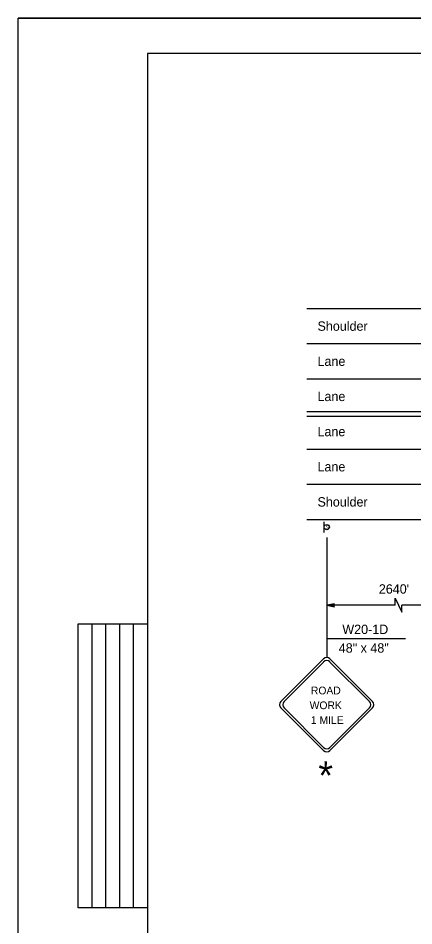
# Model space of a CAD drawing. Extents: x 499945 to 500993, y 499985 to 500645.
# Drawn here: x 499944.8 to 500113.8, y 500258 to 500645 of the extents above; entities that cross this region are included whole.
import ezdxf

# ---------------------------------------------------------------- set-up
doc = ezdxf.new("R2010")
doc.units = 0
for name, color, linetype in [('1', 7, 'Continuous'), ('24', 7, 'Continuous'), ('41', 7, 'Continuous'), ('5', 7, 'Continuous'), ('56', 7, 'Continuous'), ('60', 7, 'Continuous')]:
    doc.layers.add(name, color=color, linetype=linetype)

msp = doc.modelspace()

# ---------------------------------------------------------------- linework, layer by layer
at = {"layer": '1'}
for p, q in [((500993, 500645), (499944.83, 500645)), ((500000, 500630), (500000, 500000)), ((500990, 500630), (500000, 500630)), ((500068.14, 500521.22), (500794.89, 500521.22)), ((500068.14, 500506.23), (500794.89, 500506.23)), ((500068.14, 500491.24), (500794.89, 500491.24)), ((500068.14, 500477.25), (500794.89, 500477.25)), ((500068.14, 500475.25), (500794.89, 500475.25)), ((500068.14, 500461.26), (500794.89, 500461.26)), ((500068.14, 500446.27), (500794.89, 500446.27)), ((500068.14, 500431.29), (500794.89, 500431.29)), ((500076.59, 500423.61), (500076.59, 500372.47)), ((500105.82, 500394.68), (500076.59, 500394.68)), ((500105.82, 500394.68), (500105.82, 500397.68)), ((500105.82, 500397.68), (500107.26, 500394.68)), ((500107.26, 500394.68), (500108.7, 500391.69)), ((500137.94, 500394.68), (500108.7, 500394.68)), ((500108.7, 500391.69), (500108.7, 500394.68)), ((499970.47, 500265.75), (499970.47, 500386.81)), ((499970.47, 500386.81), (500000, 500386.81)), ((499976.38, 500265.75), (499976.38, 500386.81)), ((499982.28, 500265.75), (499982.28, 500386.81)), ((499988.19, 500265.75), (499988.19, 500386.81)), ((499994.09, 500265.75), (499994.09, 500386.81)), ((500076.59, 500380.47), (500110.29, 500380.47)), ((500000, 500265.75), (499970.47, 500265.75))]:
    msp.add_line(p, q, dxfattribs=at)
at = {"layer": '24'}
msp.add_lwpolyline([(500076.59, 500394.68), (500079.91, 500394.1), (500079.12, 500394.68), (500079.89, 500395.26), (500076.59, 500394.68), (500076.81, 500394.69), (500079.82, 500394.14), (500079.05, 500394.69), (500079.76, 500395.22), (500076.93, 500394.7), (500077.04, 500394.68), (500079.61, 500394.22), (500079.04, 500394.69), (500079.63, 500395.14), (500077.09, 500394.68), (500077.2, 500394.7), (500079.45, 500394.29), (500079.01, 500394.68), (500079.46, 500395.09), (500077.52, 500394.7), (500077.71, 500394.7), (500079.28, 500394.38), (500078.98, 500394.67), (500079.31, 500395), (500077.74, 500394.68), (500077.92, 500394.67), (500079.1, 500394.47), (500078.88, 500394.7), (500079.12, 500394.93), (500078.08, 500394.68), (500078.25, 500394.67), (500078.96, 500394.53), (500078.84, 500394.69), (500079.04, 500394.87), (500078.33, 500394.68), (500078.8, 500394.57), (500078.73, 500394.7), (500078.94, 500394.83), (500078.45, 500394.7), (500078.76, 500394.62), (500078.63, 500394.72), (500078.77, 500394.78), (500078.63, 500394.69), (500078.71, 500394.67)], dxfattribs=at)
at = {"layer": '41'}
msp.add_lwpolyline([(499944.83, 500645), (500993, 500645), (500993, 499985), (499944.83, 499985)], close=True, dxfattribs=at)
at = {"layer": '56'}
for p, q in [((500075.46, 500425.78), (500075.46, 500430.28)), ((500057, 500353.7), (500075.2, 500371.9)), ((500077.97, 500371.9), (500096.17, 500353.7)), ((500058.38, 500353.7), (500075.2, 500370.51)), ((500077.97, 500370.51), (500094.79, 500353.7)), ((500057, 500350.93), (500075.2, 500332.73)), ((500058.38, 500350.93), (500075.2, 500334.11)), ((500077.97, 500334.11), (500094.79, 500350.93)), ((500077.97, 500332.73), (500096.17, 500350.93))]:
    msp.add_line(p, q, dxfattribs=at)
msp.add_circle((500076.59, 500428.03), 1.12, dxfattribs=at)
for centre, start, end in [((500076.59, 500370.51), 45, 135), ((500076.59, 500369.13), 45, 135), ((500058.38, 500352.31), 135, 225), ((500059.77, 500352.31), 135, 225), ((500093.4, 500352.31), 315, 45), ((500094.79, 500352.31), 315, 45), ((500076.59, 500335.5), 225, 315), ((500076.59, 500334.11), 225, 315)]:
    msp.add_arc(centre, 1.96, start, end, dxfattribs=at)
at = {"layer": '60'}
for p, q in [((500076.59, 500372.47), (500076.59, 500372.47)), ((500076.59, 500332.15), (500076.59, 500332.15))]:
    msp.add_line(p, q, dxfattribs=at)
msp.add_circle((500076.59, 500428.03), 1.12, dxfattribs=at)

# ---------------------------------------------------------------- texts
at = {"layer": '1'}
for s, height, p in [("2640'", 4, (500098.84, 500399.65)), ('W20-1D', 4, (500083.25, 500382.44)), ('48" x 48" ', 4, (500081.73, 500374.5)), ('*', 11.99, (500073.02, 500316.16))]:
    msp.add_text(s, height=height, dxfattribs=at).set_placement(p)
at = {"layer": '5'}
for s, p in [('Shoulder', (500072.65, 500511.72)), ('Lane', (500072.65, 500496.73)), ('Lane', (500072.65, 500481.75)), ('Lane', (500072.65, 500466.76)), ('Lane', (500072.65, 500451.77)), ('Shoulder', (500072.65, 500436.78))]:
    msp.add_text(s, height=4, dxfattribs=at).set_placement(p)
at = {"layer": '56'}
for s, height, p in [('S', 1.5, (500076.13, 500427.28)), ('ROAD', 3.3, (500069.83, 500356.71)), ('WORK', 3.3, (500069.3, 500350.41)), ('1 MILE', 3.3, (500069.82, 500344.11))]:
    msp.add_text(s, height=height, dxfattribs=at).set_placement(p)

doc.saveas('drawing.dxf')
